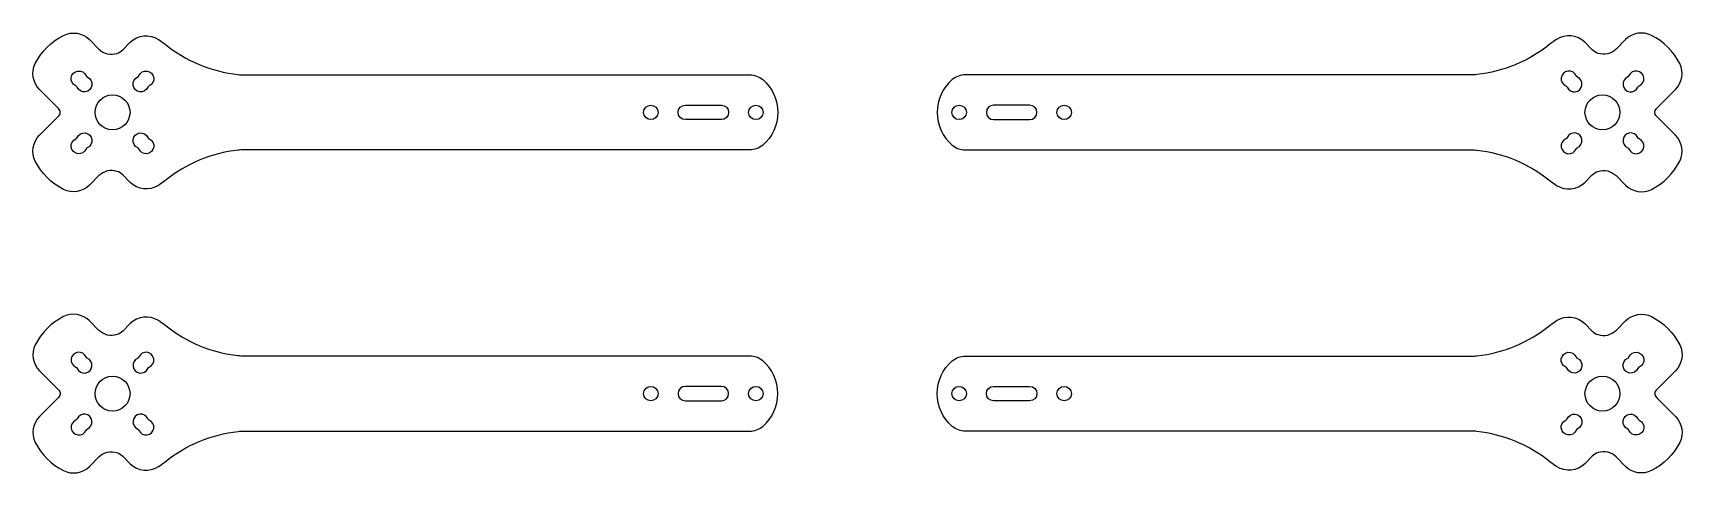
# Model space of a CAD drawing. Header units: millimetres. Extents: x -165 to 165, y -44 to 44.
import ezdxf

# ---------------------------------------------------------------- set-up
doc = ezdxf.new("R2010")
doc.units = ezdxf.units.MM
doc.layers.get('0').update_dxf_attribs({"linetype": 'CONTINUOUS'})

msp = doc.modelspace()

# ---------------------------------------------------------------- linework, layer by layer
for points in [[(-123.83, 35.65, 0.0265), (-122.77, 35.59), (-21.55, 35.59, -0.177869), (-18.96, 34.64, -0.462673), (-18.96, 21.54, -0.177869), (-21.55, 20.59), (-122.77, 20.59, 0.0265), (-123.83, 20.54, 0.144983), (-138.54, 14.42, -0.023925), (-139.82, 13.51, -0.351639), (-145.43, 14.1), (-146.93, 15.59, 0.117371), (-148.11, 16.31, 0.2819), (-151.71, 15.45), (-153.61, 13.55, -0.322027), (-158.79, 12.71, -0.163656), (-164.43, 18.35, -0.322089), (-163.58, 23.53), (-159.77, 27.33, 0.414413), (-159.77, 28.85), (-163.58, 32.66, -0.322089), (-164.43, 37.84, -0.163656), (-158.79, 43.48, -0.322027), (-153.61, 42.63), (-151.71, 40.74, 0.2819), (-148.11, 39.88, 0.117371), (-146.93, 40.6), (-145.43, 42.09, -0.351639), (-139.82, 42.68, -0.023925), (-138.54, 41.76, 0.144983)], [(138.54, 14.42, 0.023925), (139.82, 13.51, 0.351639), (145.43, 14.1), (146.93, 15.59, -0.117371), (148.11, 16.31, -0.2819), (151.71, 15.45), (153.61, 13.55, 0.322027), (158.79, 12.71, 0.163656), (164.43, 18.35, 0.322089), (163.58, 23.53), (159.77, 27.33, -0.414413), (159.77, 28.85), (163.58, 32.66, 0.322089), (164.43, 37.84, 0.163656), (158.79, 43.48, 0.322027), (153.61, 42.63), (151.71, 40.74, -0.2819), (148.11, 39.88, -0.117371), (146.93, 40.6), (145.43, 42.09, 0.351639), (139.82, 42.68, 0.023925), (138.54, 41.76, -0.144983), (123.83, 35.65, -0.0265), (122.77, 35.59), (21.55, 35.59, 0.177869), (18.96, 34.64, 0.462673), (18.96, 21.54, 0.177869), (21.55, 20.59), (122.77, 20.59, -0.0265), (123.83, 20.54, -0.144983)], [(-156.33, 33.39, -1.467599), (-154.29, 35.43, 0.189495), (-154.03, 35.17, -1.467599), (-156.07, 33.13, 0.189495)], [(-143.95, 35.17, 0.189495), (-143.7, 35.43, -1.467599), (-141.66, 33.39, 0.189495), (-141.91, 33.13, -1.467599)], [(143.7, 35.43, 1.467599), (141.66, 33.39, -0.189495), (141.91, 33.13, 1.467599), (143.95, 35.17, -0.189495)], [(154.29, 35.43, -0.189495), (154.03, 35.17, 1.467599), (156.07, 33.13, -0.189495), (156.33, 33.39, 1.467599)], [(-27.23, 26.64), (-34.43, 26.64, -1), (-34.43, 29.54), (-27.23, 29.54, -1)], [(34.43, 26.64, 1), (34.43, 29.54), (27.23, 29.54, 1), (27.23, 26.64)], [(-156.33, 22.8, 0.189495), (-156.07, 23.06, -1.467599), (-154.03, 21.02, 0.189495), (-154.29, 20.76, -1.467599)], [(-141.91, 23.06, 0.189495), (-141.66, 22.8, -1.467599), (-143.7, 20.76, 0.189495), (-143.95, 21.02, -1.467599)], [(141.66, 22.8, 1.467599), (143.7, 20.76, -0.189495), (143.95, 21.02, 1.467599), (141.91, 23.06, -0.189495)], [(156.07, 23.06, 1.467599), (154.03, 21.02, -0.189495), (154.29, 20.76, 1.467599), (156.33, 22.8, -0.189495)], [(-18.96, -34.64, 0.462673), (-18.96, -21.54, 0.177869), (-21.55, -20.59), (-122.77, -20.59, -0.0265), (-123.83, -20.54, -0.144983), (-138.54, -14.42, 0.023925), (-139.82, -13.51, 0.351639), (-145.43, -14.1), (-146.93, -15.59, -0.117371), (-148.11, -16.31, -0.2819), (-151.71, -15.45), (-153.61, -13.55, 0.322027), (-158.79, -12.71, 0.163656), (-164.43, -18.35, 0.322089), (-163.58, -23.53), (-159.77, -27.33, -0.414413), (-159.77, -28.85), (-163.58, -32.66, 0.322089), (-164.43, -37.84, 0.163656), (-158.79, -43.48, 0.322027), (-153.61, -42.63), (-151.71, -40.74, -0.2819), (-148.11, -39.88, -0.117371), (-146.93, -40.6), (-145.43, -42.09, 0.351639), (-139.82, -42.68, 0.023925), (-138.54, -41.76, -0.144983), (-123.83, -35.65, -0.0265), (-122.77, -35.59), (-21.55, -35.59, 0.177869)], [(138.54, -41.76, 0.144983), (123.83, -35.65, 0.0265), (122.77, -35.59), (21.55, -35.59, -0.177869), (18.96, -34.64, -0.462673), (18.96, -21.54, -0.177869), (21.55, -20.59), (122.77, -20.59, 0.0265), (123.83, -20.54, 0.144983), (138.54, -14.42, -0.023925), (139.82, -13.51, -0.351639), (145.43, -14.1), (146.93, -15.59, 0.117371), (148.11, -16.31, 0.2819), (151.71, -15.45), (153.61, -13.55, -0.322027), (158.79, -12.71, -0.163656), (164.43, -18.35, -0.322089), (163.58, -23.53), (159.77, -27.33, 0.414413), (159.77, -28.85), (163.58, -32.66, -0.322089), (164.43, -37.84, -0.163656), (158.79, -43.48, -0.322027), (153.61, -42.63), (151.71, -40.74, 0.2819), (148.11, -39.88, 0.117371), (146.93, -40.6), (145.43, -42.09, -0.351639), (139.82, -42.68, -0.023925)], [(-156.33, -22.8, -0.189495), (-156.07, -23.06, 1.467599), (-154.03, -21.02, -0.189495), (-154.29, -20.76, 1.467599)], [(-141.66, -22.8, 1.467599), (-143.7, -20.76, -0.189495), (-143.95, -21.02, 1.467599), (-141.91, -23.06, -0.189495)], [(143.7, -20.76, 0.189495), (143.95, -21.02, -1.467599), (141.91, -23.06, 0.189495), (141.66, -22.8, -1.467599)], [(156.33, -22.8, 0.189495), (156.07, -23.06, -1.467599), (154.03, -21.02, 0.189495), (154.29, -20.76, -1.467599)], [(-34.43, -26.64, 1), (-34.43, -29.54), (-27.23, -29.54, 1), (-27.23, -26.64)], [(27.23, -29.54, -1), (27.23, -26.64), (34.43, -26.64, -1), (34.43, -29.54)], [(-154.03, -35.17, 1.467599), (-156.07, -33.13, -0.189495), (-156.33, -33.39, 1.467599), (-154.29, -35.43, -0.189495)], [(-143.7, -35.43, 1.467599), (-141.66, -33.39, -0.189495), (-141.91, -33.13, 1.467599), (-143.95, -35.17, -0.189495)], [(143.7, -35.43, -1.467599), (141.66, -33.39, 0.189495), (141.91, -33.13, -1.467599), (143.95, -35.17, 0.189495)], [(156.07, -33.13, 0.189495), (156.33, -33.39, -1.467599), (154.29, -35.43, 0.189495), (154.03, -35.17, -1.467599)]]:
    msp.add_lwpolyline(points, format="xyb", close=True)
for centre, radius in [((-148.99, 28.09), 3.5), ((148.99, 28.09), 3.5), ((-41.33, 28.09), 1.45), ((-20.33, 28.09), 1.45), ((20.33, 28.09), 1.45), ((41.33, 28.09), 1.45), ((-148.99, -28.09), 3.5), ((148.99, -28.09), 3.5), ((-41.33, -28.09), 1.45), ((-20.33, -28.09), 1.45), ((20.33, -28.09), 1.45), ((41.33, -28.09), 1.45)]:
    msp.add_circle(centre, radius)

doc.saveas('drawing.dxf')
